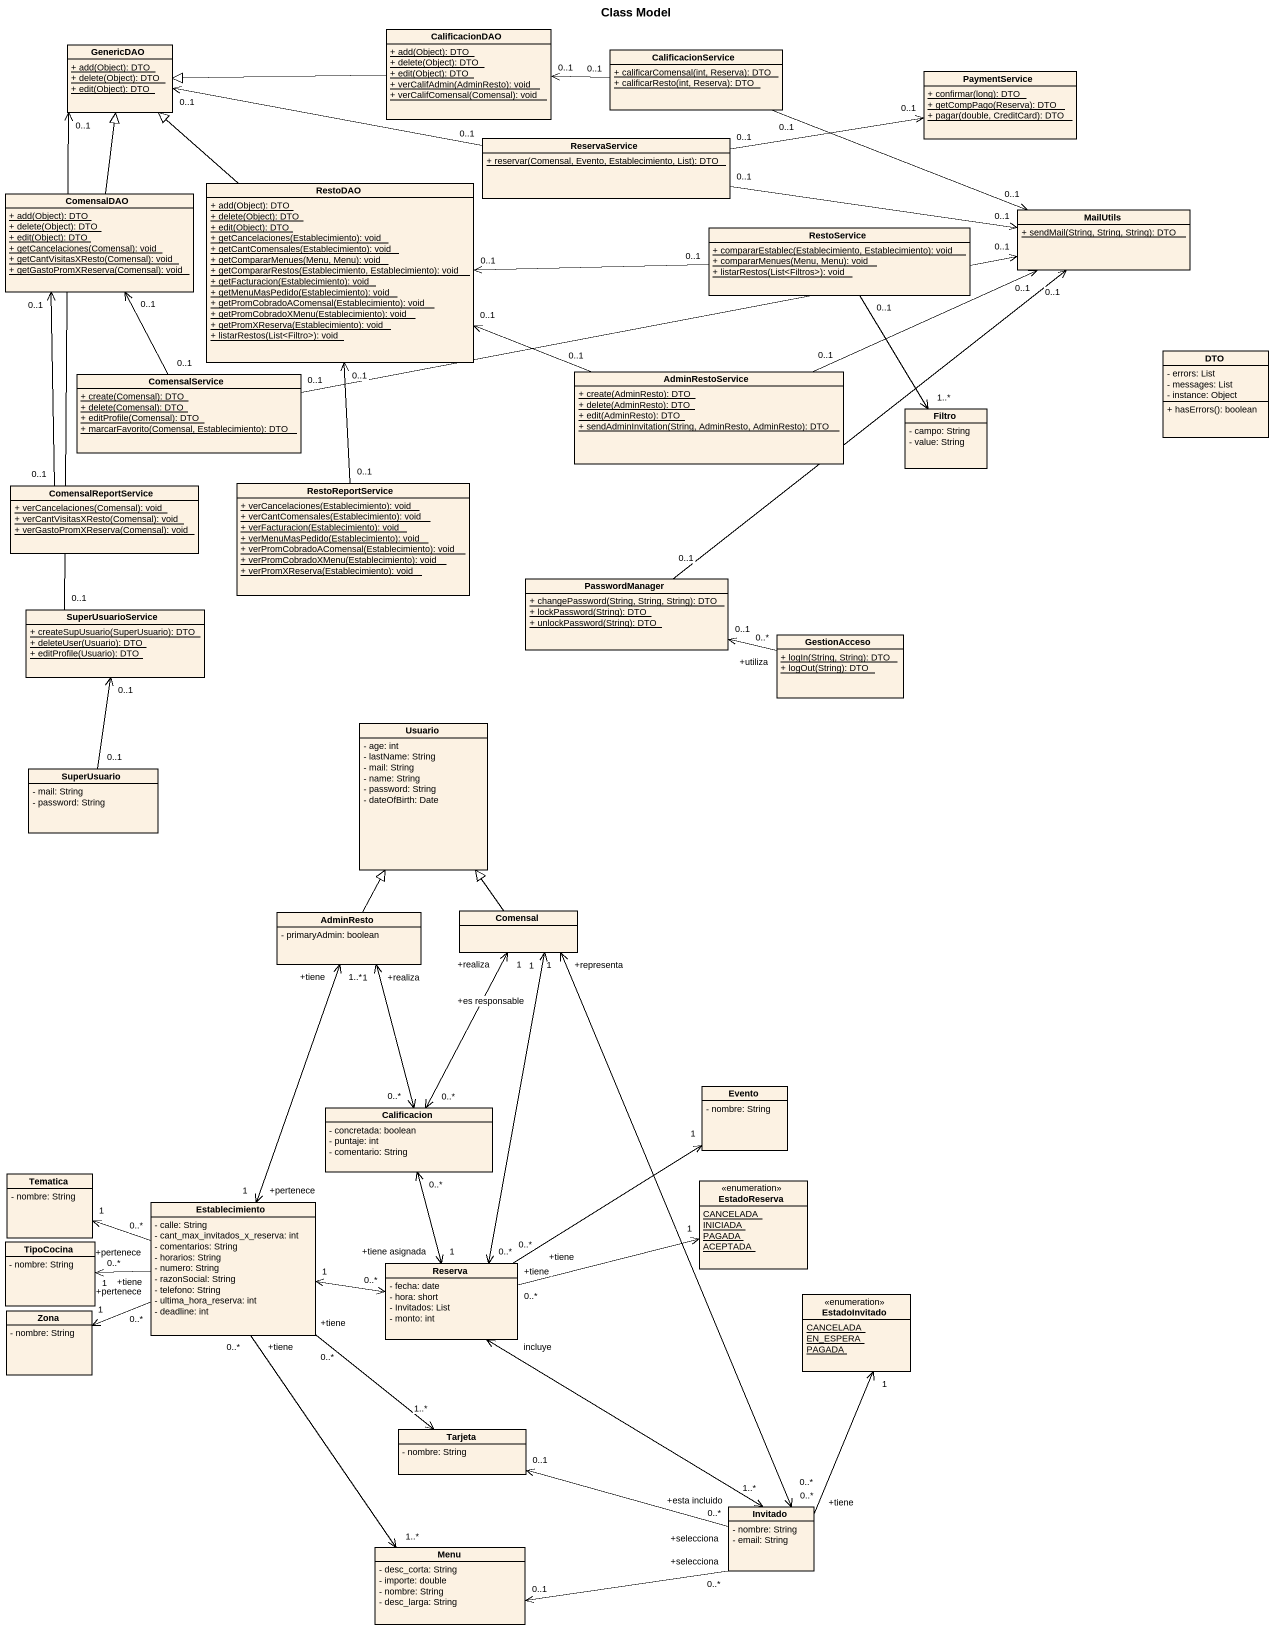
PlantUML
@startuml
title Class Model
hide circle
hide empty members
skinparam classAttributeIconSize 0
class GenericDAO {
  {static} + add(Object): DTO
  {static} + delete(Object): DTO
  {static} + edit(Object): DTO
}
class CalificacionDAO {
  {static} + add(Object): DTO
  {static} + delete(Object): DTO
  {static} + edit(Object): DTO
  {static} + verCalifAdmin(AdminResto): void
  {static} + verCalifComensal(Comensal): void
}
class CalificacionService {
  {static} + calificarComensal(int, Reserva): DTO
  {static} + calificarResto(int, Reserva): DTO
}
class PaymentService {
  {static} + confirmar(long): DTO
  {static} + getCompPago(Reserva): DTO
  {static} + pagar(double, CreditCard): DTO
}
class ReservaService {
  {static} + reservar(Comensal, Evento, Establecimiento, List): DTO
}
class ComensalDAO {
  {static} + add(Object): DTO
  {static} + delete(Object): DTO
  {static} + edit(Object): DTO
  {static} + getCancelaciones(Comensal): void
  {static} + getCantVisitasXResto(Comensal): void
  {static} + getGastoPromXReserva(Comensal): void
}
class RestoDAO {
  {static} + add(Object): DTO
  {static} + delete(Object): DTO
  {static} + edit(Object): DTO
  {static} + getCancelaciones(Establecimiento): void
  {static} + getCantComensales(Establecimiento): void
  {static} + getCompararMenues(Menu, Menu): void
  {static} + getCompararRestos(Establecimiento, Establecimiento): void
  {static} + getFacturacion(Establecimiento): void
  {static} + getMenuMasPedido(Establecimiento): void
  {static} + getPromCobradoAComensal(Establecimiento): void
  {static} + getPromCobradoXMenu(Establecimiento): void
  {static} + getPromXReserva(Establecimiento): void
  {static} + listarRestos(List<Filtro>): void
}
class RestoService {
  {static} + compararEstablec(Establecimiento, Establecimiento): void
  {static} + compararMenues(Menu, Menu): void
  {static} + listarRestos(List<Filtros>): void
}
class MailUtils {
  {static} + sendMail(String, String, String): DTO
}
class DTO {
  - errors: List
  - messages: List
  - instance: Object
  + hasErrors(): boolean
}
class ComensalService {
  {static} + create(Comensal): DTO
  {static} + delete(Comensal): DTO
  {static} + editProfile(Comensal): DTO
  {static} + marcarFavorito(Comensal, Establecimiento): DTO
}
class AdminRestoService {
  {static} + create(AdminResto): DTO
  {static} + delete(AdminResto): DTO
  {static} + edit(AdminResto): DTO
  {static} + sendAdminInvitation(String, AdminResto, AdminResto): DTO
}
class Filtro {
  - campo: String
  - value: String
}
class ComensalReportService {
  {static} + verCancelaciones(Comensal): void
  {static} + verCantVisitasXResto(Comensal): void
  {static} + verGastoPromXReserva(Comensal): void
}
class RestoReportService {
  {static} + verCancelaciones(Establecimiento): void
  {static} + verCantComensales(Establecimiento): void
  {static} + verFacturacion(Establecimiento): void
  {static} + verMenuMasPedido(Establecimiento): void
  {static} + verPromCobradoAComensal(Establecimiento): void
  {static} + verPromCobradoXMenu(Establecimiento): void
  {static} + verPromXReserva(Establecimiento): void
}
class PasswordManager {
  {static} + changePassword(String, String, String): DTO
  {static} + lockPassword(String): DTO
  {static} + unlockPassword(String): DTO
}
class SuperUsuarioService {
  {static} + createSupUsuario(SuperUsuario): DTO
  {static} + deleteUser(Usuario): DTO
  {static} + editProfile(Usuario): DTO
}
class GestionAcceso {
  {static} + logIn(String, String): DTO
  {static} + logOut(String): DTO
}
class Usuario {
  - age: int
  - lastName: String
  - mail: String
  - name: String
  - password: String
  - dateOfBirth: Date
}
class SuperUsuario {
  - mail: String
  - password: String
}
class AdminResto {
  - primaryAdmin: boolean
}
class Comensal
class Evento {
  - nombre: String
}
class Calificacion {
  - concretada: boolean
  - puntaje: int
  - comentario: String
}
class Tematica {
  - nombre: String
}
class Establecimiento {
  - calle: String
  - cant_max_invitados_x_reserva: int
  - comentarios: String
  - horarios: String
  - numero: String
  - razonSocial: String
  - telefono: String
  - ultima_hora_reserva: int
  - deadline: int
}
enum EstadoReserva {
  {static} CANCELADA
  {static} INICIADA
  {static} PAGADA
  {static} ACEPTADA
}
class TipoCocina {
  - nombre: String
}
class Reserva {
  - fecha: date
  - hora: short
  - Invitados: List
  - monto: int
}
class Zona {
  - nombre: String
}
enum EstadoInvitado {
  {static} CANCELADA
  {static} EN_ESPERA
  {static} PAGADA
}
class Tarjeta {
  - nombre: String
}
class Invitado {
  - nombre: String
  - email: String
}
class Menu {
  - desc_corta: String
  - importe: double
  - nombre: String
  - desc_larga: String
}
CalificacionDAO -left-|> GenericDAO
CalificacionService "0..1" -left-> "0..1" CalificacionDAO
CalificacionService "0..1" -right-> "0..1" MailUtils
ReservaService "0..1" -left-> "0..1" GenericDAO
ReservaService "0..1" -right-> "0..1" PaymentService
ReservaService "0..1" -right-> "0..1" MailUtils
ComensalDAO -up-|> GenericDAO
RestoDAO -up-|> GenericDAO
RestoService "0..1" -left-> "0..1" RestoDAO
RestoService "0..1" --> "1..*" Filtro
ComensalService "0..1" -up-> "0..1" ComensalDAO
ComensalService "0..1" -right-> "0..1" MailUtils
AdminRestoService "0..1" -left-> "0..1" RestoDAO
AdminRestoService "0..1" -right-> "0..1" MailUtils
ComensalReportService "0..1" -up-> "0..1" ComensalDAO
RestoReportService "0..1" -up-> "0..1" RestoDAO
PasswordManager "0..1" -up-> "0..1" MailUtils
SuperUsuarioService "0..1" -up-> "0..1" GenericDAO
GestionAcceso "+utiliza\n0..*" -left-> "0..1" PasswordManager
SuperUsuario "0..1" -up-> "0..1" SuperUsuarioService
AdminResto -up-|> Usuario
AdminResto "+realiza\n1" <--> "0..*" Calificacion
AdminResto "+tiene\n1..*" <--> "+pertenece\n1" Establecimiento
Comensal -up-|> Usuario
Comensal "+realiza\n1" <--> "0..*" Calificacion
Comensal "+representa\n1" <--> "0..*" Invitado
Calificacion "0..*" <--> "+tiene asignada\n1" Reserva
Establecimiento "+pertenece\n0..*" -left-> "1" Tematica
Establecimiento "+tiene\n0..*" -left-> "1" TipoCocina
Establecimiento "1" <-right-> "0..*" Reserva
Establecimiento "+pertenece\n0..*" -left-> "1" Zona
Establecimiento "+tiene\n0..*" --> "1..*" Tarjeta
Establecimiento "+tiene\n0..*" --> "1..*" Menu
Reserva "0..*" <-up-> "+es responsable\n1" Comensal
Reserva "+tiene\n0..*" -up-> "1" Evento
Reserva "+tiene\n0..*" -right-> "1" EstadoReserva
Invitado "+esta incluido\n1..*" <-up-> "incluye" Reserva
Invitado "+tiene\n0..*" -up-> "1" EstadoInvitado
Invitado "+selecciona\n0..*" -left-> "0..1" Tarjeta
Invitado "+selecciona\n0..*" -left-> "0..1" Menu
@enduml
